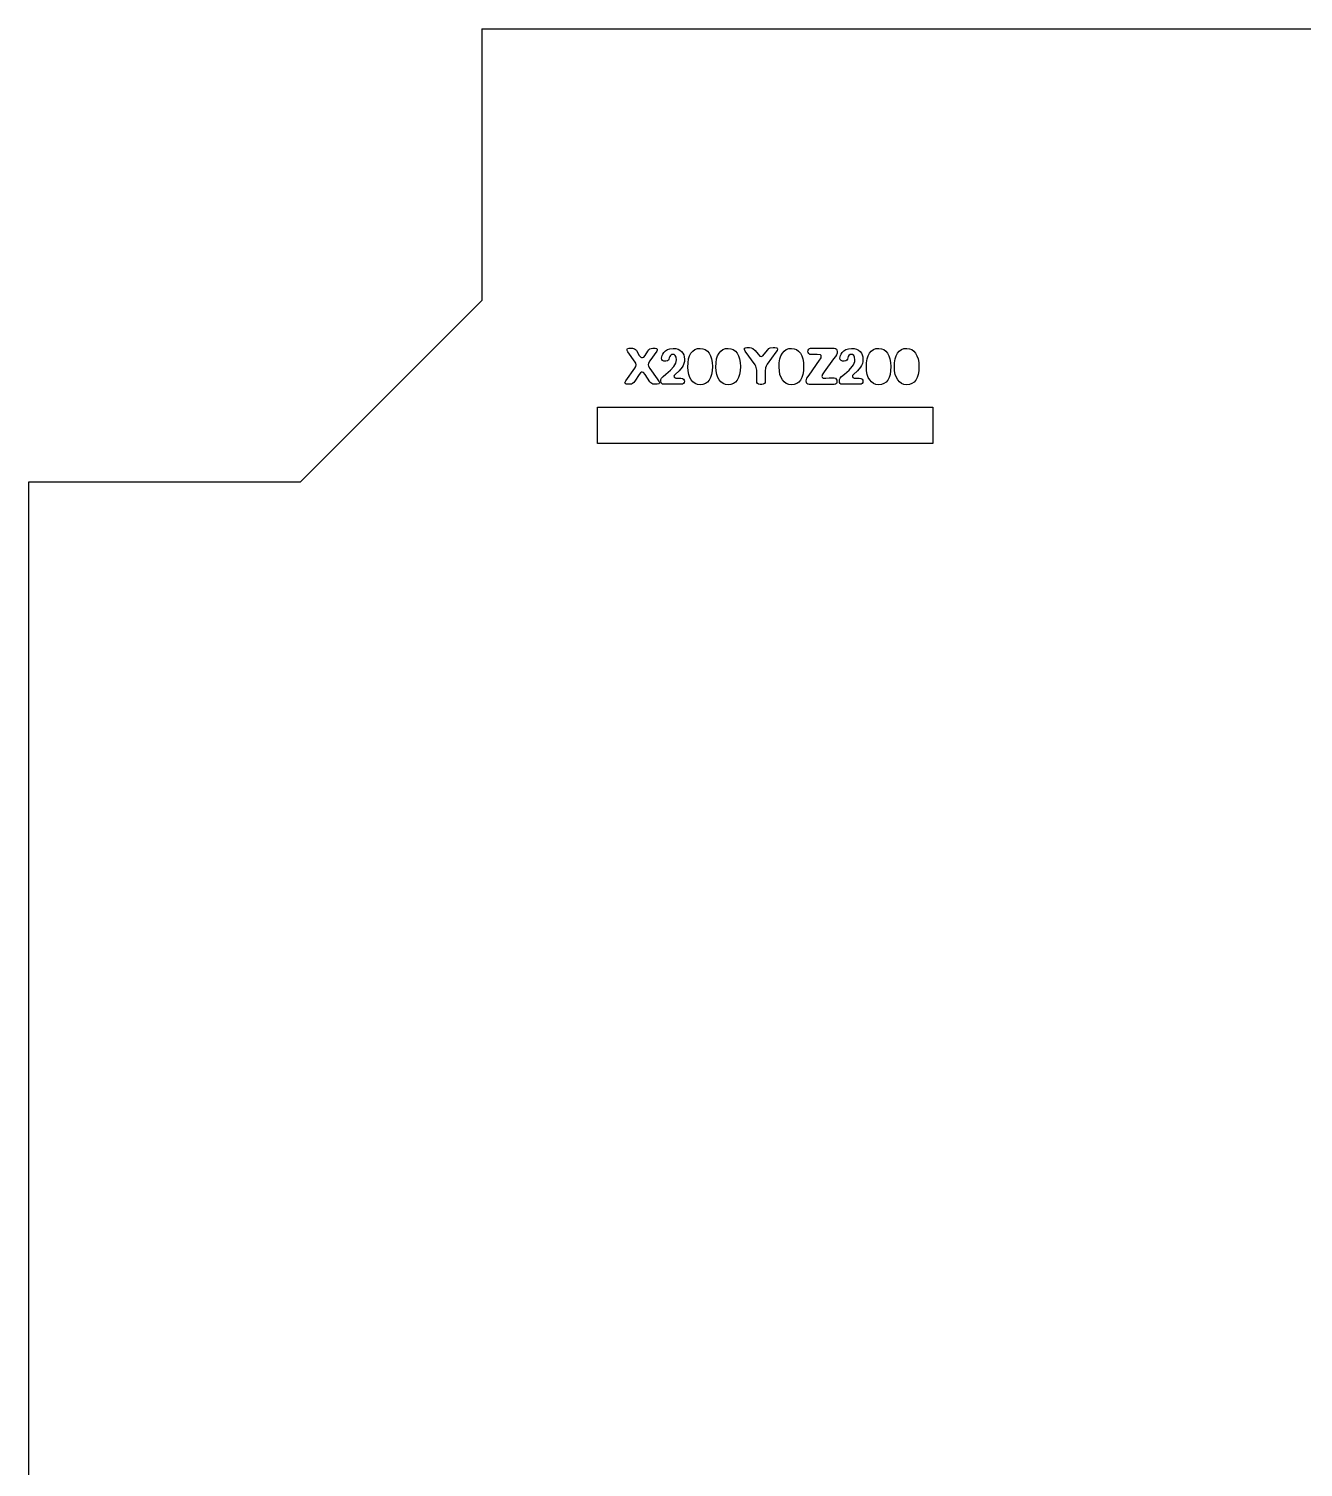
# Model space of a CAD drawing. Header units: metres. Extents: x 1302 to 1619, y 1329 to 1647.
# Drawn here: x 1301.9 to 1442.5, y 1488.2 to 1647 of the extents above; entities that cross this region are included whole.
import ezdxf

# ---------------------------------------------------------------- set-up
doc = ezdxf.new("R2010")
doc.units = ezdxf.units.M

msp = doc.modelspace()

# ---------------------------------------------------------------- linework, layer by layer
at = {"layer": 'COMPONENT3'}
for p, q in [((1367.93, 1611.62, 0), (1367.99, 1611.71, 0)), ((1367.94, 1611.49, 0), (1367.93, 1611.62, 0)), ((1368.02, 1611.35, 0), (1367.94, 1611.49, 0)), ((1367.99, 1611.71, 0), (1368.12, 1611.74, 0)), ((1368.83, 1610.21, 0), (1368.02, 1611.35, 0)), ((1368.12, 1611.74, 0), (1368.51, 1611.74, 0)), ((1368.51, 1611.74, 0), (1368.64, 1611.72, 0)), ((1368.64, 1611.72, 0), (1368.76, 1611.67, 0)), ((1368.76, 1611.67, 0), (1368.87, 1611.59, 0)), ((1368.87, 1611.59, 0), (1368.96, 1611.47, 0)), ((1368.96, 1611.47, 0), (1369.27, 1610.95, 0)), ((1369.91, 1610.92, 0), (1370.22, 1611.42, 0)), ((1370.22, 1611.42, 0), (1370.33, 1611.57, 0)), ((1370.33, 1611.57, 0), (1370.44, 1611.67, 0)), ((1371.21, 1611.42, 0), (1370.43, 1610.33, 0)), ((1370.44, 1611.67, 0), (1370.58, 1611.72, 0)), ((1370.58, 1611.72, 0), (1370.75, 1611.74, 0)), ((1370.75, 1611.74, 0), (1371.03, 1611.74, 0)), ((1371.03, 1611.74, 0), (1371.18, 1611.71, 0)), ((1371.18, 1611.71, 0), (1371.25, 1611.62, 0)), ((1371.25, 1611.52, 0), (1371.21, 1611.42, 0)), ((1371.25, 1611.62, 0), (1371.25, 1611.52, 0)), ((1371.98, 1611.28, 0), (1372.16, 1611.44, 0)), ((1372.16, 1611.44, 0), (1372.38, 1611.59, 0)), ((1372.38, 1611.59, 0), (1372.65, 1611.68, 0)), ((1372.65, 1611.68, 0), (1373, 1611.71, 0)), ((1373, 1611.71, 0), (1373.29, 1611.69, 0)), ((1373.29, 1611.69, 0), (1373.55, 1611.62, 0)), ((1373.55, 1611.62, 0), (1373.76, 1611.52, 0)), ((1373.76, 1611.52, 0), (1373.94, 1611.37, 0)), ((1373.94, 1611.37, 0), (1374.08, 1611.2, 0)), ((1374.98, 1611.2, 0), (1375.18, 1611.43, 0)), ((1375.18, 1611.43, 0), (1375.41, 1611.59, 0)), ((1375.41, 1611.59, 0), (1375.69, 1611.69, 0)), ((1375.69, 1611.69, 0), (1376, 1611.72, 0)), ((1376, 1611.72, 0), (1376.29, 1611.68, 0)), ((1376.29, 1611.68, 0), (1376.56, 1611.58, 0)), ((1376.56, 1611.58, 0), (1376.79, 1611.41, 0)), ((1376.79, 1611.41, 0), (1376.98, 1611.18, 0)), ((1378.08, 1611.2, 0), (1378.28, 1611.43, 0)), ((1378.28, 1611.43, 0), (1378.51, 1611.59, 0)), ((1378.51, 1611.59, 0), (1378.78, 1611.69, 0)), ((1378.78, 1611.69, 0), (1379.09, 1611.72, 0)), ((1379.09, 1611.72, 0), (1379.39, 1611.68, 0)), ((1379.39, 1611.68, 0), (1379.65, 1611.58, 0)), ((1379.65, 1611.58, 0), (1379.88, 1611.41, 0)), ((1379.88, 1611.41, 0), (1380.07, 1611.18, 0)), ((1380.88, 1611.61, 0), (1380.9, 1611.73, 0)), ((1380.97, 1611.41, 0), (1380.88, 1611.61, 0)), ((1380.9, 1611.73, 0), (1381, 1611.8, 0)), ((1382.05, 1609.9, 0), (1380.97, 1611.41, 0)), ((1381, 1611.8, 0), (1381.14, 1611.82, 0)), ((1381.14, 1611.82, 0), (1381.45, 1611.82, 0)), ((1381.45, 1611.82, 0), (1381.61, 1611.8, 0)), ((1381.61, 1611.8, 0), (1381.8, 1611.69, 0)), ((1381.8, 1611.69, 0), (1382.05, 1611.47, 0)), ((1382.05, 1611.47, 0), (1382.41, 1611.08, 0)), ((1383.05, 1611.09, 0), (1383.46, 1611.57, 0)), ((1383.46, 1611.57, 0), (1383.57, 1611.71, 0)), ((1383.57, 1611.71, 0), (1383.7, 1611.78, 0)), ((1383.7, 1611.78, 0), (1384.06, 1611.82, 0)), ((1384.06, 1611.82, 0), (1384.24, 1611.82, 0)), ((1384.24, 1611.82, 0), (1384.44, 1611.78, 0)), ((1384.48, 1611.48, 0), (1384.35, 1611.29, 0)), ((1384.44, 1611.78, 0), (1384.5, 1611.73, 0)), ((1384.53, 1611.64, 0), (1384.48, 1611.48, 0)), ((1384.5, 1611.73, 0), (1384.53, 1611.64, 0)), ((1385.06, 1611.2, 0), (1385.25, 1611.43, 0)), ((1385.25, 1611.43, 0), (1385.49, 1611.59, 0)), ((1385.49, 1611.59, 0), (1385.76, 1611.69, 0)), ((1385.76, 1611.69, 0), (1386.07, 1611.72, 0)), ((1386.07, 1611.72, 0), (1386.36, 1611.68, 0)), ((1386.36, 1611.68, 0), (1386.63, 1611.58, 0)), ((1386.63, 1611.58, 0), (1386.86, 1611.41, 0)), ((1386.86, 1611.41, 0), (1387.05, 1611.18, 0)), ((1387.89, 1611.41, 0), (1387.91, 1611.54, 0)), ((1387.92, 1611.26, 0), (1387.89, 1611.41, 0)), ((1387.91, 1611.54, 0), (1387.97, 1611.64, 0)), ((1387.97, 1611.64, 0), (1388.06, 1611.71, 0)), ((1388.06, 1611.71, 0), (1388.18, 1611.73, 0)), ((1388.18, 1611.73, 0), (1390.79, 1611.73, 0)), ((1390.79, 1611.73, 0), (1390.92, 1611.71, 0)), ((1390.92, 1611.71, 0), (1391.03, 1611.64, 0)), ((1391.03, 1611.64, 0), (1391.09, 1611.54, 0)), ((1391.09, 1611.54, 0), (1391.12, 1611.39, 0)), ((1391.12, 1611.39, 0), (1391.1, 1611.18, 0)), ((1391.68, 1611.28, 0), (1391.85, 1611.44, 0)), ((1391.85, 1611.44, 0), (1392.07, 1611.59, 0)), ((1392.07, 1611.59, 0), (1392.35, 1611.68, 0)), ((1392.35, 1611.68, 0), (1392.69, 1611.71, 0)), ((1392.69, 1611.71, 0), (1392.99, 1611.69, 0)), ((1392.99, 1611.69, 0), (1393.24, 1611.62, 0)), ((1393.24, 1611.62, 0), (1393.46, 1611.52, 0)), ((1393.46, 1611.52, 0), (1393.64, 1611.37, 0)), ((1393.64, 1611.37, 0), (1393.78, 1611.2, 0)), ((1394.68, 1611.2, 0), (1394.88, 1611.43, 0)), ((1394.88, 1611.43, 0), (1395.11, 1611.59, 0)), ((1395.11, 1611.59, 0), (1395.38, 1611.69, 0)), ((1395.38, 1611.69, 0), (1395.69, 1611.72, 0)), ((1395.69, 1611.72, 0), (1395.99, 1611.68, 0)), ((1395.99, 1611.68, 0), (1396.25, 1611.58, 0)), ((1396.25, 1611.58, 0), (1396.48, 1611.41, 0)), ((1396.48, 1611.41, 0), (1396.67, 1611.18, 0)), ((1397.78, 1611.2, 0), (1397.97, 1611.43, 0)), ((1397.97, 1611.43, 0), (1398.21, 1611.59, 0)), ((1398.21, 1611.59, 0), (1398.48, 1611.69, 0)), ((1398.48, 1611.69, 0), (1398.79, 1611.72, 0)), ((1398.79, 1611.72, 0), (1399.08, 1611.68, 0)), ((1399.08, 1611.68, 0), (1399.35, 1611.58, 0)), ((1399.35, 1611.58, 0), (1399.58, 1611.41, 0)), ((1399.58, 1611.41, 0), (1399.77, 1611.18, 0)), ((1368.78, 1609.53, 0), (1368.89, 1609.73, 0)), ((1368.9, 1610.08, 0), (1368.83, 1610.21, 0)), ((1368.89, 1609.73, 0), (1368.93, 1609.91, 0)), ((1368.93, 1609.91, 0), (1368.9, 1610.08, 0)), ((1369.27, 1610.95, 0), (1369.43, 1610.77, 0)), ((1369.43, 1610.77, 0), (1369.52, 1610.72, 0)), ((1369.52, 1610.72, 0), (1369.61, 1610.71, 0)), ((1369.61, 1610.71, 0), (1369.77, 1610.76, 0)), ((1369.77, 1610.76, 0), (1369.91, 1610.92, 0)), ((1370.3, 1610.1, 0), (1370.26, 1609.92, 0)), ((1370.26, 1609.92, 0), (1370.29, 1609.75, 0)), ((1370.29, 1609.75, 0), (1370.43, 1609.5, 0)), ((1370.43, 1610.33, 0), (1370.3, 1610.1, 0)), ((1371.72, 1610.64, 0), (1371.78, 1610.92, 0)), ((1371.75, 1610.49, 0), (1371.72, 1610.64, 0)), ((1371.84, 1610.39, 0), (1371.75, 1610.49, 0)), ((1371.78, 1610.92, 0), (1371.86, 1611.1, 0)), ((1371.99, 1610.32, 0), (1371.84, 1610.39, 0)), ((1371.86, 1611.1, 0), (1371.98, 1611.28, 0)), ((1372.2, 1610.3, 0), (1371.99, 1610.32, 0)), ((1372.37, 1610.33, 0), (1372.2, 1610.3, 0)), ((1372.48, 1610.41, 0), (1372.37, 1610.33, 0)), ((1372.54, 1610.52, 0), (1372.48, 1610.41, 0)), ((1372.58, 1610.66, 0), (1372.54, 1610.52, 0)), ((1372.63, 1610.82, 0), (1372.58, 1610.66, 0)), ((1372.72, 1610.94, 0), (1372.63, 1610.82, 0)), ((1372.83, 1611.03, 0), (1372.72, 1610.94, 0)), ((1372.97, 1611.06, 0), (1372.83, 1611.03, 0)), ((1373.12, 1611.03, 0), (1372.97, 1611.06, 0)), ((1373.08, 1609.71, 0), (1373.21, 1609.9, 0)), ((1373.24, 1610.93, 0), (1373.12, 1611.03, 0)), ((1373.21, 1609.9, 0), (1373.3, 1610.09, 0)), ((1373.34, 1610.75, 0), (1373.24, 1610.93, 0)), ((1373.3, 1610.09, 0), (1373.36, 1610.28, 0)), ((1373.37, 1610.47, 0), (1373.34, 1610.75, 0)), ((1373.36, 1610.28, 0), (1373.37, 1610.47, 0)), ((1374.11, 1609.83, 0), (1374, 1609.63, 0)), ((1374.08, 1611.2, 0), (1374.18, 1611, 0)), ((1374.2, 1610.04, 0), (1374.11, 1609.83, 0)), ((1374.18, 1611, 0), (1374.24, 1610.78, 0)), ((1374.25, 1610.28, 0), (1374.2, 1610.04, 0)), ((1374.24, 1610.78, 0), (1374.26, 1610.54, 0)), ((1374.26, 1610.54, 0), (1374.25, 1610.28, 0)), ((1374.63, 1609.65, 0), (1374.65, 1610.13, 0)), ((1374.65, 1610.13, 0), (1374.72, 1610.55, 0)), ((1374.72, 1610.55, 0), (1374.83, 1610.91, 0)), ((1374.83, 1610.91, 0), (1374.98, 1611.2, 0)), ((1376.98, 1611.18, 0), (1377.13, 1610.9, 0)), ((1377.13, 1610.9, 0), (1377.24, 1610.56, 0)), ((1377.24, 1610.56, 0), (1377.31, 1610.17, 0)), ((1377.31, 1610.17, 0), (1377.34, 1609.74, 0)), ((1377.34, 1609.74, 0), (1377.32, 1609.26, 0)), ((1377.72, 1609.65, 0), (1377.75, 1610.13, 0)), ((1377.75, 1610.13, 0), (1377.81, 1610.55, 0)), ((1377.81, 1610.55, 0), (1377.92, 1610.91, 0)), ((1377.92, 1610.91, 0), (1378.08, 1611.2, 0)), ((1380.07, 1611.18, 0), (1380.23, 1610.9, 0)), ((1380.23, 1610.9, 0), (1380.34, 1610.56, 0)), ((1380.34, 1610.56, 0), (1380.41, 1610.17, 0)), ((1380.41, 1610.17, 0), (1380.43, 1609.74, 0)), ((1380.43, 1609.74, 0), (1380.41, 1609.26, 0)), ((1382.12, 1609.77, 0), (1382.05, 1609.9, 0)), ((1382.18, 1609.61, 0), (1382.12, 1609.77, 0)), ((1382.41, 1611.08, 0), (1382.58, 1610.87, 0)), ((1382.58, 1610.87, 0), (1382.73, 1610.83, 0)), ((1382.73, 1610.83, 0), (1382.89, 1610.89, 0)), ((1382.89, 1610.89, 0), (1383.05, 1611.09, 0)), ((1383.28, 1609.77, 0), (1383.21, 1609.56, 0)), ((1383.4, 1609.98, 0), (1383.28, 1609.77, 0)), ((1384.35, 1611.29, 0), (1383.4, 1609.98, 0)), ((1384.7, 1609.65, 0), (1384.72, 1610.13, 0)), ((1384.72, 1610.13, 0), (1384.79, 1610.55, 0)), ((1384.79, 1610.55, 0), (1384.9, 1610.91, 0)), ((1384.9, 1610.91, 0), (1385.06, 1611.2, 0)), ((1387.05, 1611.18, 0), (1387.2, 1610.9, 0)), ((1387.2, 1610.9, 0), (1387.32, 1610.56, 0)), ((1387.32, 1610.56, 0), (1387.39, 1610.17, 0)), ((1387.39, 1610.17, 0), (1387.41, 1609.74, 0)), ((1387.41, 1609.74, 0), (1387.39, 1609.26, 0)), ((1388, 1611.14, 0), (1387.92, 1611.26, 0)), ((1388.11, 1611.06, 0), (1388, 1611.14, 0)), ((1388.01, 1608.75, 0), (1389.16, 1610.43, 0)), ((1388.22, 1611.04, 0), (1388.11, 1611.06, 0)), ((1388.89, 1611.03, 0), (1388.22, 1611.04, 0)), ((1389.26, 1611, 0), (1388.89, 1611.03, 0)), ((1389.16, 1610.43, 0), (1389.28, 1610.57, 0)), ((1389.34, 1610.95, 0), (1389.26, 1611, 0)), ((1389.28, 1610.57, 0), (1389.33, 1610.67, 0)), ((1389.33, 1610.67, 0), (1389.36, 1610.76, 0)), ((1389.36, 1610.85, 0), (1389.34, 1610.95, 0)), ((1389.36, 1610.76, 0), (1389.36, 1610.85, 0)), ((1390.72, 1610.58, 0), (1389.67, 1609.12, 0)), ((1390.92, 1610.82, 0), (1390.72, 1610.58, 0)), ((1391.04, 1611, 0), (1390.92, 1610.82, 0)), ((1391.1, 1611.18, 0), (1391.04, 1611, 0)), ((1391.42, 1610.64, 0), (1391.47, 1610.92, 0)), ((1391.45, 1610.49, 0), (1391.42, 1610.64, 0)), ((1391.54, 1610.39, 0), (1391.45, 1610.49, 0)), ((1391.47, 1610.92, 0), (1391.56, 1611.1, 0)), ((1391.69, 1610.32, 0), (1391.54, 1610.39, 0)), ((1391.56, 1611.1, 0), (1391.68, 1611.28, 0)), ((1391.9, 1610.3, 0), (1391.69, 1610.32, 0)), ((1392.06, 1610.33, 0), (1391.9, 1610.3, 0)), ((1392.17, 1610.41, 0), (1392.06, 1610.33, 0)), ((1392.24, 1610.52, 0), (1392.17, 1610.41, 0)), ((1392.27, 1610.66, 0), (1392.24, 1610.52, 0)), ((1392.33, 1610.82, 0), (1392.27, 1610.66, 0)), ((1392.41, 1610.94, 0), (1392.33, 1610.82, 0)), ((1392.53, 1611.03, 0), (1392.41, 1610.94, 0)), ((1392.67, 1611.06, 0), (1392.53, 1611.03, 0)), ((1392.81, 1611.03, 0), (1392.67, 1611.06, 0)), ((1392.78, 1609.71, 0), (1392.91, 1609.9, 0)), ((1392.94, 1610.93, 0), (1392.81, 1611.03, 0)), ((1392.91, 1609.9, 0), (1393, 1610.09, 0)), ((1393.03, 1610.75, 0), (1392.94, 1610.93, 0)), ((1393, 1610.09, 0), (1393.05, 1610.28, 0)), ((1393.07, 1610.47, 0), (1393.03, 1610.75, 0)), ((1393.05, 1610.28, 0), (1393.07, 1610.47, 0)), ((1393.81, 1609.83, 0), (1393.69, 1609.63, 0)), ((1393.78, 1611.2, 0), (1393.88, 1611, 0)), ((1393.89, 1610.04, 0), (1393.81, 1609.83, 0)), ((1393.88, 1611, 0), (1393.94, 1610.78, 0)), ((1393.94, 1610.28, 0), (1393.89, 1610.04, 0)), ((1393.94, 1610.78, 0), (1393.96, 1610.54, 0)), ((1393.96, 1610.54, 0), (1393.94, 1610.28, 0)), ((1394.33, 1609.65, 0), (1394.35, 1610.13, 0)), ((1394.35, 1610.13, 0), (1394.41, 1610.55, 0)), ((1394.41, 1610.55, 0), (1394.53, 1610.91, 0)), ((1394.53, 1610.91, 0), (1394.68, 1611.2, 0)), ((1396.67, 1611.18, 0), (1396.83, 1610.9, 0)), ((1396.83, 1610.9, 0), (1396.94, 1610.56, 0)), ((1396.94, 1610.56, 0), (1397.01, 1610.17, 0)), ((1397.01, 1610.17, 0), (1397.03, 1609.74, 0)), ((1397.03, 1609.74, 0), (1397.01, 1609.26, 0)), ((1397.42, 1609.65, 0), (1397.44, 1610.13, 0)), ((1397.44, 1610.13, 0), (1397.51, 1610.55, 0)), ((1397.51, 1610.55, 0), (1397.62, 1610.91, 0)), ((1397.62, 1610.91, 0), (1397.78, 1611.2, 0)), ((1399.77, 1611.18, 0), (1399.92, 1610.9, 0)), ((1399.92, 1610.9, 0), (1400.04, 1610.56, 0)), ((1400.04, 1610.56, 0), (1400.11, 1610.17, 0)), ((1400.11, 1610.17, 0), (1400.13, 1609.74, 0)), ((1400.13, 1609.74, 0), (1400.11, 1609.26, 0)), ((1367.78, 1608.13, 0), (1368.78, 1609.53, 0)), ((1369.26, 1608.85, 0), (1368.78, 1608.1, 0)), ((1369.41, 1609.04, 0), (1369.26, 1608.85, 0)), ((1369.5, 1609.08, 0), (1369.41, 1609.04, 0)), ((1369.6, 1609.1, 0), (1369.5, 1609.08, 0)), ((1369.75, 1609.05, 0), (1369.6, 1609.1, 0)), ((1369.92, 1608.85, 0), (1369.75, 1609.05, 0)), ((1370.43, 1608.03, 0), (1369.92, 1608.85, 0)), ((1370.43, 1609.5, 0), (1371.24, 1608.36, 0)), ((1371.24, 1608.36, 0), (1371.4, 1608.14, 0)), ((1371.4, 1608.14, 0), (1371.47, 1608.02, 0)), ((1371.65, 1608.09, 0), (1371.66, 1608.28, 0)), ((1371.66, 1608.28, 0), (1371.73, 1608.43, 0)), ((1371.73, 1608.43, 0), (1371.9, 1608.6, 0)), ((1371.9, 1608.6, 0), (1372.22, 1608.87, 0)), ((1372.22, 1608.87, 0), (1372.72, 1609.31, 0)), ((1372.72, 1609.31, 0), (1373.08, 1609.71, 0)), ((1373.13, 1608.73, 0), (1373.1, 1608.63, 0)), ((1373.1, 1608.63, 0), (1373.15, 1608.51, 0)), ((1373.22, 1608.84, 0), (1373.13, 1608.73, 0)), ((1373.15, 1608.51, 0), (1373.29, 1608.45, 0)), ((1373.67, 1609.25, 0), (1373.22, 1608.84, 0)), ((1373.29, 1608.45, 0), (1373.52, 1608.43, 0)), ((1373.52, 1608.43, 0), (1373.84, 1608.43, 0)), ((1374, 1609.63, 0), (1373.67, 1609.25, 0)), ((1373.84, 1608.43, 0), (1374.04, 1608.41, 0)), ((1374.04, 1608.41, 0), (1374.17, 1608.33, 0)), ((1374.17, 1608.33, 0), (1374.24, 1608.23, 0)), ((1374.24, 1608.23, 0), (1374.26, 1608.1, 0)), ((1374.65, 1609.23, 0), (1374.63, 1609.65, 0)), ((1374.73, 1608.85, 0), (1374.65, 1609.23, 0)), ((1374.85, 1608.52, 0), (1374.73, 1608.85, 0)), ((1375, 1608.24, 0), (1374.85, 1608.52, 0)), ((1375.2, 1608.02, 0), (1375, 1608.24, 0)), ((1377, 1608.21, 0), (1376.81, 1607.99, 0)), ((1377.15, 1608.49, 0), (1377, 1608.21, 0)), ((1377.25, 1608.84, 0), (1377.15, 1608.49, 0)), ((1377.32, 1609.26, 0), (1377.25, 1608.84, 0)), ((1377.75, 1609.23, 0), (1377.72, 1609.65, 0)), ((1377.82, 1608.85, 0), (1377.75, 1609.23, 0)), ((1377.94, 1608.52, 0), (1377.82, 1608.85, 0)), ((1378.1, 1608.24, 0), (1377.94, 1608.52, 0)), ((1378.29, 1608.02, 0), (1378.1, 1608.24, 0)), ((1380.09, 1608.21, 0), (1379.9, 1607.99, 0)), ((1380.24, 1608.49, 0), (1380.09, 1608.21, 0)), ((1380.35, 1608.84, 0), (1380.24, 1608.49, 0)), ((1380.41, 1609.26, 0), (1380.35, 1608.84, 0)), ((1382.21, 1609.45, 0), (1382.18, 1609.61, 0)), ((1382.23, 1609.3, 0), (1382.21, 1609.45, 0)), ((1382.23, 1608.14, 0), (1382.23, 1609.3, 0)), ((1382.25, 1607.97, 0), (1382.23, 1608.14, 0)), ((1383.18, 1608.14, 0), (1383.15, 1607.97, 0)), ((1383.21, 1609.56, 0), (1383.18, 1609.21, 0)), ((1383.18, 1609.21, 0), (1383.18, 1608.14, 0)), ((1384.73, 1609.23, 0), (1384.7, 1609.65, 0)), ((1384.8, 1608.85, 0), (1384.73, 1609.23, 0)), ((1384.92, 1608.52, 0), (1384.8, 1608.85, 0)), ((1385.08, 1608.24, 0), (1384.92, 1608.52, 0)), ((1385.27, 1608.02, 0), (1385.08, 1608.24, 0)), ((1387.07, 1608.21, 0), (1386.88, 1607.99, 0)), ((1387.22, 1608.49, 0), (1387.07, 1608.21, 0)), ((1387.33, 1608.84, 0), (1387.22, 1608.49, 0)), ((1387.39, 1609.26, 0), (1387.33, 1608.84, 0)), ((1387.7, 1608.13, 0), (1387.72, 1608.3, 0)), ((1387.72, 1608.3, 0), (1387.78, 1608.45, 0)), ((1387.78, 1608.45, 0), (1388.01, 1608.75, 0)), ((1389.44, 1608.72, 0), (1389.43, 1608.63, 0)), ((1389.43, 1608.63, 0), (1389.45, 1608.55, 0)), ((1389.45, 1608.81, 0), (1389.44, 1608.72, 0)), ((1389.52, 1608.93, 0), (1389.45, 1608.81, 0)), ((1389.45, 1608.55, 0), (1389.48, 1608.49, 0)), ((1389.48, 1608.49, 0), (1389.62, 1608.44, 0)), ((1389.67, 1609.12, 0), (1389.52, 1608.93, 0)), ((1389.62, 1608.44, 0), (1389.87, 1608.45, 0)), ((1389.87, 1608.45, 0), (1390.23, 1608.46, 0)), ((1390.23, 1608.46, 0), (1390.79, 1608.46, 0)), ((1390.79, 1608.46, 0), (1390.91, 1608.43, 0)), ((1390.91, 1608.43, 0), (1391.01, 1608.34, 0)), ((1391.01, 1608.34, 0), (1391.07, 1608.21, 0)), ((1391.07, 1608.21, 0), (1391.09, 1608.09, 0)), ((1391.35, 1608.09, 0), (1391.36, 1608.28, 0)), ((1391.36, 1608.28, 0), (1391.43, 1608.43, 0)), ((1391.43, 1608.43, 0), (1391.6, 1608.6, 0)), ((1391.6, 1608.6, 0), (1391.92, 1608.87, 0)), ((1391.92, 1608.87, 0), (1392.42, 1609.31, 0)), ((1392.42, 1609.31, 0), (1392.78, 1609.71, 0)), ((1392.82, 1608.73, 0), (1392.8, 1608.63, 0)), ((1392.8, 1608.63, 0), (1392.85, 1608.51, 0)), ((1392.92, 1608.84, 0), (1392.82, 1608.73, 0)), ((1392.85, 1608.51, 0), (1392.99, 1608.45, 0)), ((1393.37, 1609.25, 0), (1392.92, 1608.84, 0)), ((1392.99, 1608.45, 0), (1393.21, 1608.43, 0)), ((1393.21, 1608.43, 0), (1393.54, 1608.43, 0)), ((1393.69, 1609.63, 0), (1393.37, 1609.25, 0)), ((1393.54, 1608.43, 0), (1393.74, 1608.41, 0)), ((1393.74, 1608.41, 0), (1393.87, 1608.33, 0)), ((1393.87, 1608.33, 0), (1393.94, 1608.23, 0)), ((1393.94, 1608.23, 0), (1393.96, 1608.1, 0)), ((1394.35, 1609.23, 0), (1394.33, 1609.65, 0)), ((1394.43, 1608.85, 0), (1394.35, 1609.23, 0)), ((1394.54, 1608.52, 0), (1394.43, 1608.85, 0)), ((1394.7, 1608.24, 0), (1394.54, 1608.52, 0)), ((1394.9, 1608.02, 0), (1394.7, 1608.24, 0)), ((1396.69, 1608.21, 0), (1396.5, 1607.99, 0)), ((1396.84, 1608.49, 0), (1396.69, 1608.21, 0)), ((1396.95, 1608.84, 0), (1396.84, 1608.49, 0)), ((1397.01, 1609.26, 0), (1396.95, 1608.84, 0)), ((1397.45, 1609.23, 0), (1397.42, 1609.65, 0)), ((1397.52, 1608.85, 0), (1397.45, 1609.23, 0)), ((1397.64, 1608.52, 0), (1397.52, 1608.85, 0)), ((1397.8, 1608.24, 0), (1397.64, 1608.52, 0)), ((1397.99, 1608.02, 0), (1397.8, 1608.24, 0)), ((1399.79, 1608.21, 0), (1399.6, 1607.99, 0)), ((1399.94, 1608.49, 0), (1399.79, 1608.21, 0)), ((1400.04, 1608.84, 0), (1399.94, 1608.49, 0)), ((1400.11, 1609.26, 0), (1400.04, 1608.84, 0)), ((1367.68, 1607.91, 0), (1367.7, 1608, 0)), ((1367.73, 1607.84, 0), (1367.68, 1607.91, 0)), ((1367.7, 1608, 0), (1367.74, 1608.06, 0)), ((1367.81, 1607.78, 0), (1367.73, 1607.84, 0)), ((1367.74, 1608.06, 0), (1367.78, 1608.13, 0)), ((1367.92, 1607.76, 0), (1367.81, 1607.78, 0)), ((1368.26, 1607.76, 0), (1367.92, 1607.76, 0)), ((1368.41, 1607.78, 0), (1368.26, 1607.76, 0)), ((1368.54, 1607.83, 0), (1368.41, 1607.78, 0)), ((1368.66, 1607.94, 0), (1368.54, 1607.83, 0)), ((1368.78, 1608.1, 0), (1368.66, 1607.94, 0)), ((1370.53, 1607.91, 0), (1370.43, 1608.03, 0)), ((1370.64, 1607.83, 0), (1370.53, 1607.91, 0)), ((1370.76, 1607.78, 0), (1370.64, 1607.83, 0)), ((1370.89, 1607.76, 0), (1370.76, 1607.78, 0)), ((1371.24, 1607.76, 0), (1370.89, 1607.76, 0)), ((1371.43, 1607.8, 0), (1371.24, 1607.76, 0)), ((1371.47, 1607.86, 0), (1371.43, 1607.8, 0)), ((1371.47, 1608.02, 0), (1371.49, 1607.97, 0)), ((1371.49, 1607.93, 0), (1371.47, 1607.86, 0)), ((1371.49, 1607.97, 0), (1371.49, 1607.93, 0)), ((1371.67, 1607.95, 0), (1371.65, 1608.09, 0)), ((1371.73, 1607.85, 0), (1371.67, 1607.95, 0)), ((1371.83, 1607.78, 0), (1371.73, 1607.85, 0)), ((1371.97, 1607.76, 0), (1371.83, 1607.78, 0)), ((1373.91, 1607.76, 0), (1371.97, 1607.76, 0)), ((1374.05, 1607.78, 0), (1373.91, 1607.76, 0)), ((1374.17, 1607.84, 0), (1374.05, 1607.78, 0)), ((1374.24, 1607.94, 0), (1374.17, 1607.84, 0)), ((1374.26, 1608.1, 0), (1374.24, 1607.94, 0)), ((1375.43, 1607.85, 0), (1375.2, 1608.02, 0)), ((1375.69, 1607.75, 0), (1375.43, 1607.85, 0)), ((1375.98, 1607.71, 0), (1375.69, 1607.75, 0)), ((1376.3, 1607.74, 0), (1375.98, 1607.71, 0)), ((1376.57, 1607.84, 0), (1376.3, 1607.74, 0)), ((1376.81, 1607.99, 0), (1376.57, 1607.84, 0)), ((1378.52, 1607.85, 0), (1378.29, 1608.02, 0)), ((1378.79, 1607.75, 0), (1378.52, 1607.85, 0)), ((1379.07, 1607.71, 0), (1378.79, 1607.75, 0)), ((1379.39, 1607.74, 0), (1379.07, 1607.71, 0)), ((1379.67, 1607.84, 0), (1379.39, 1607.74, 0)), ((1379.9, 1607.99, 0), (1379.67, 1607.84, 0)), ((1382.32, 1607.85, 0), (1382.25, 1607.97, 0)), ((1382.44, 1607.78, 0), (1382.32, 1607.85, 0)), ((1382.61, 1607.75, 0), (1382.44, 1607.78, 0)), ((1382.79, 1607.75, 0), (1382.61, 1607.75, 0)), ((1382.96, 1607.78, 0), (1382.79, 1607.75, 0)), ((1383.08, 1607.85, 0), (1382.96, 1607.78, 0)), ((1383.15, 1607.97, 0), (1383.08, 1607.85, 0)), ((1385.5, 1607.85, 0), (1385.27, 1608.02, 0)), ((1385.76, 1607.75, 0), (1385.5, 1607.85, 0)), ((1386.05, 1607.71, 0), (1385.76, 1607.75, 0)), ((1386.37, 1607.74, 0), (1386.05, 1607.71, 0)), ((1386.65, 1607.84, 0), (1386.37, 1607.74, 0)), ((1386.88, 1607.99, 0), (1386.65, 1607.84, 0)), ((1387.72, 1607.97, 0), (1387.7, 1608.13, 0)), ((1387.78, 1607.85, 0), (1387.72, 1607.97, 0)), ((1387.87, 1607.78, 0), (1387.78, 1607.85, 0)), ((1388.01, 1607.75, 0), (1387.87, 1607.78, 0)), ((1390.79, 1607.75, 0), (1388.01, 1607.75, 0)), ((1390.92, 1607.77, 0), (1390.79, 1607.75, 0)), ((1391.02, 1607.83, 0), (1390.92, 1607.77, 0)), ((1391.07, 1607.93, 0), (1391.02, 1607.83, 0)), ((1391.09, 1608.09, 0), (1391.07, 1607.93, 0)), ((1391.37, 1607.95, 0), (1391.35, 1608.09, 0)), ((1391.43, 1607.85, 0), (1391.37, 1607.95, 0)), ((1391.53, 1607.78, 0), (1391.43, 1607.85, 0)), ((1391.66, 1607.76, 0), (1391.53, 1607.78, 0)), ((1393.61, 1607.76, 0), (1391.66, 1607.76, 0)), ((1393.75, 1607.78, 0), (1393.61, 1607.76, 0)), ((1393.86, 1607.84, 0), (1393.75, 1607.78, 0)), ((1393.94, 1607.94, 0), (1393.86, 1607.84, 0)), ((1393.96, 1608.1, 0), (1393.94, 1607.94, 0)), ((1395.13, 1607.85, 0), (1394.9, 1608.02, 0)), ((1395.39, 1607.75, 0), (1395.13, 1607.85, 0)), ((1395.67, 1607.71, 0), (1395.39, 1607.75, 0)), ((1395.99, 1607.74, 0), (1395.67, 1607.71, 0)), ((1396.27, 1607.84, 0), (1395.99, 1607.74, 0)), ((1396.5, 1607.99, 0), (1396.27, 1607.84, 0)), ((1398.22, 1607.85, 0), (1397.99, 1608.02, 0)), ((1398.48, 1607.75, 0), (1398.22, 1607.85, 0)), ((1398.77, 1607.71, 0), (1398.48, 1607.75, 0)), ((1399.09, 1607.74, 0), (1398.77, 1607.71, 0)), ((1399.36, 1607.84, 0), (1399.09, 1607.74, 0)), ((1399.6, 1607.99, 0), (1399.36, 1607.84, 0))]:
    msp.add_line(p, q, dxfattribs=at)
at = {"layer": 'GROUP0'}
for p, q in [((1351.9, 1646.99, 0), (1569.4, 1646.99, 0)), ((1351.9, 1646.99, 0), (1351.9, 1616.99, 0)), ((1331.9, 1596.99), (1351.9, 1616.99, 0)), ((1364.65, 1605.24, 0), (1401.65, 1605.24, 0)), ((1364.65, 1601.24, 0), (1364.65, 1605.24, 0)), ((1401.65, 1605.24, 0), (1401.65, 1601.24, 0)), ((1401.65, 1601.24, 0), (1364.65, 1601.24, 0)), ((1301.9, 1596.99, 0), (1331.9, 1596.99)), ((1301.9, 1379.49, 0), (1301.9, 1596.99, 0))]:
    msp.add_line(p, q, dxfattribs=at)

doc.saveas('drawing.dxf')
